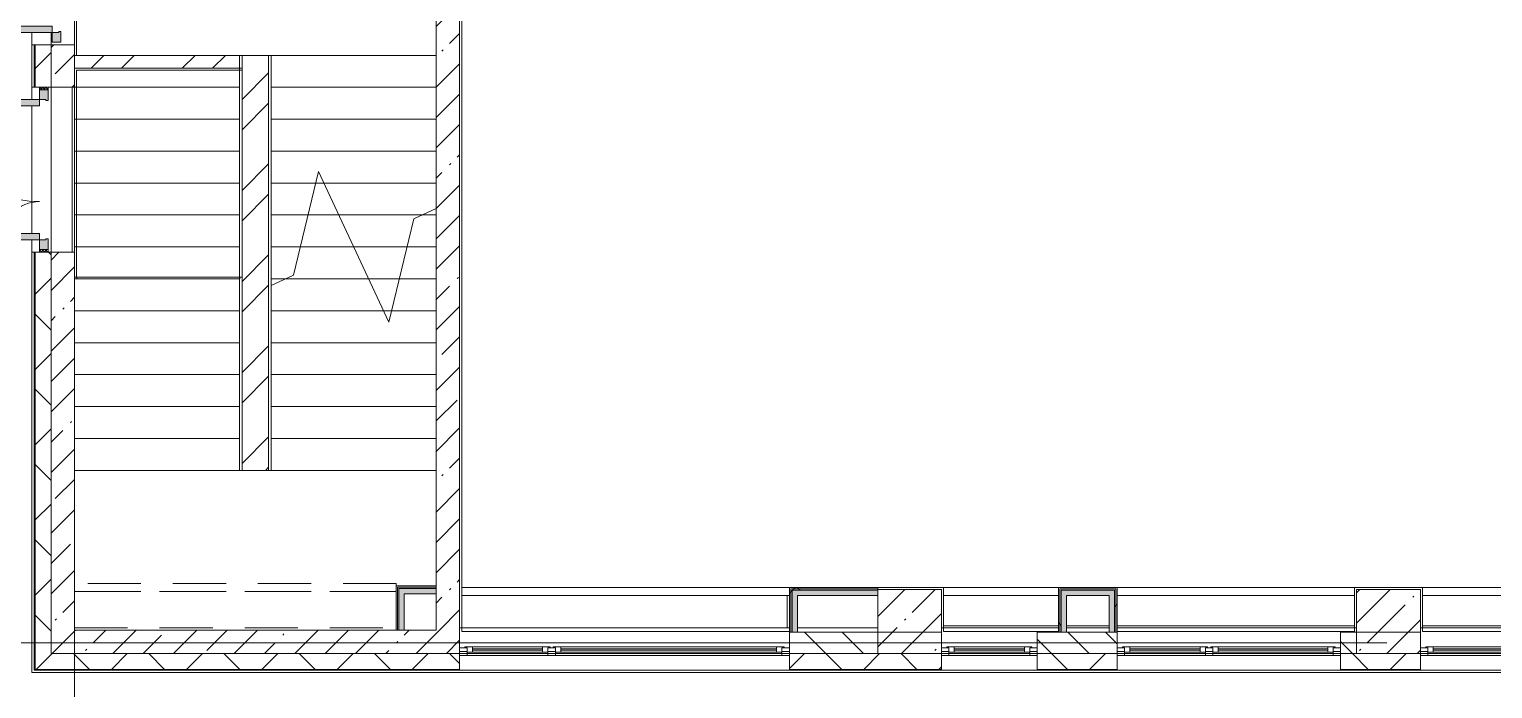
# Model space of a CAD drawing. Header units: millimetres. Extents: x -7229 to 196340, y -8553 to 29000.
# Drawn here: x -315 to 13440, y -431 to 5765 of the extents above; entities that cross this region are included whole.
import ezdxf

# ---------------------------------------------------------------- set-up
doc = ezdxf.new("R2010")
doc.units = ezdxf.units.MM
doc.linetypes.add('200_ШТРИХ__ш1_п0_6_', pattern=[800, 500, -300])
doc.linetypes.add('Осевая', pattern=[15875, 3175, -2381.25, 7937.5, -2381.25])
for name, color, linetype, lineweight in [('A-DETL-MBND-1', 7, '200_ШТРИХ__ш1_п0_6_', 9), ('A-GLAZ', 7, 'Continuous', 5), ('A-WALL', 7, 'Continuous', 5), ('A-WALL-1', 7, 'Continuous', 9), ('I-WALL', 7, 'Continuous', 5), ('S-COLS', 7, 'Continuous', 5), ('S-STRS', 7, 'Continuous', 5), ('S-STRS-MBND', 7, 'Continuous', 5), ('Оси', 7, 'Continuous', 9), ('Оси-2', 7, 'Осевая', 9)]:
    doc.layers.add(name, color=color, linetype=linetype, lineweight=lineweight)
for name, color, linetype, lineweight, true_color in [('A-DOOR-3', 7, 'Continuous', 5, 0xe2e2e2), ('A-DOOR-4', 7, 'Continuous', 5, 0xaaaaaa), ('A-DOOR-FRAM-3', 7, 'Continuous', 5, 0xaaaaaa), ('A-FLOR-2', 7, 'Continuous', 5, 0xaaaaaa), ('I-WALL-1', 7, 'Continuous', 5, 0xe7e7e7)]:
    doc.layers.add(name, color=color, linetype=linetype, lineweight=lineweight, true_color=true_color)
pattern_1 = [(45, (0, 0), (-353.5534, 353.5534), []), (135, (0, 0), (-353.5534, -353.5534), [])]
pattern_2 = [(45, (0, 0), (-285.123, 285.123), []), (45, (285.12, 0), (-285.123, 285.123), [504.031, -100.806, 16.764, -84.042])]
pattern_3 = [(45, (0, 0), (-427.684, 427.684), []), (45, (285.1, 0), (-427.684, 427.684), [])]
pattern_4 = [(45, (0, 0), (-530.33, 530.33), []), (135, (0, 0), (-530.33, -530.33), [])]

# ---------------------------------------------------------------- blocks, each defined once
blk = doc.blocks.new('120_Окно_СКБ_1Ст - 120_Окно_СКБ_1Ст 900х2500_h_-22445987-1_2_3_птичка зашивка')
at = {"layer": 'A-GLAZ'}
for p, q in [((-450, -127), (-450, -57)), ((-450, -57), (-380, -57)), ((450, -57), (-450, -57)), ((-380, -127), (-450, -127)), ((-450, -127), (-400, -127)), ((-380, -127), (-400, -127)), ((-400, -127), (-400, -137)), ((-400, -137), (400, -137)), ((400, -137), (-400, -137)), ((-380, -57), (-380, -127)), ((380, -87), (-380, -87)), ((-380, -87), (-380, -127)), ((-330, -137), (-330, -87)), ((-330, -107), (330, -107)), ((330, -117), (-330, -117)), ((330, -137), (330, -87)), ((380, -127), (380, -57)), ((380, -57), (450, -57)), ((380, -127), (380, -87)), ((450, -127), (380, -127)), ((400, -127), (380, -127)), ((400, -127), (450, -127)), ((400, -137), (400, -127)), ((450, -57), (450, -127))]:
    blk.add_line(p, q, dxfattribs=at)
blk = doc.blocks.new('120_Окно_СКБ_2Ст - 120_Окно_СКБ_2Ст 2100х2500 _мал створка справа_-22445857-1_2_3_птичка зашивка')
at = {"layer": 'A-GLAZ'}
for p, q in [((-1050, -127), (-1050, -57)), ((-1050, -57), (-980, -57)), ((1050, -57), (-1050, -57)), ((-980, -127), (-1050, -127)), ((-1050, -127), (-1000, -127)), ((-980, -127), (-1000, -127)), ((-1000, -127), (-1000, -137)), ((-1000, -137), (170, -137)), ((170, -137), (-1000, -137)), ((-980, -57), (-980, -127)), ((150, -87), (-980, -87)), ((-980, -87), (-980, -127)), ((-930, -137), (-930, -87)), ((-930, -107), (100, -107)), ((100, -117), (-930, -117)), ((100, -137), (100, -87)), ((150, -127), (150, -57)), ((150, -57), (220, -57)), ((150, -127), (150, -87)), ((220, -127), (150, -127)), ((170, -127), (150, -127)), ((170, -127), (200, -127)), ((170, -137), (170, -127)), ((220, -127), (200, -127)), ((200, -127), (200, -137)), ((200, -137), (1000, -137)), ((1000, -137), (200, -137)), ((220, -57), (220, -127)), ((980, -87), (220, -87)), ((220, -87), (220, -127)), ((270, -137), (270, -87)), ((270, -107), (930, -107)), ((930, -117), (270, -117)), ((930, -137), (930, -87)), ((980, -127), (980, -57)), ((980, -57), (1050, -57)), ((980, -127), (980, -87)), ((1050, -127), (980, -127)), ((1000, -127), (980, -127)), ((1000, -127), (1050, -127)), ((1000, -137), (1000, -127)), ((1050, -57), (1050, -127))]:
    blk.add_line(p, q, dxfattribs=at)
blk = doc.blocks.new('120_Окно_СКБ_2Ст - 120_Окно_СКБ_2Ст 3100х2500 _мал_створка слева_-V47-1_2_3_птичка зашивка')
at = {"layer": 'A-GLAZ'}
for p, q in [((-1550, -127), (-1550, -57)), ((-1550, -57), (-1480, -57)), ((1550, -57), (-1550, -57)), ((-1480, -127), (-1550, -127)), ((-1550, -127), (-1500, -127)), ((-1480, -127), (-1500, -127)), ((-1500, -127), (-1500, -137)), ((-1500, -137), (670, -137)), ((670, -137), (-1500, -137)), ((-1480, -57), (-1480, -127)), ((650, -87), (-1480, -87)), ((-1480, -87), (-1480, -127)), ((-1430, -137), (-1430, -87)), ((-1430, -107), (600, -107)), ((600, -117), (-1430, -117)), ((600, -137), (600, -87)), ((650, -127), (650, -57)), ((650, -57), (720, -57)), ((650, -127), (650, -87)), ((720, -127), (650, -127)), ((670, -127), (650, -127)), ((670, -127), (700, -127)), ((670, -137), (670, -127)), ((720, -127), (700, -127)), ((700, -127), (700, -137)), ((700, -137), (1500, -137)), ((1500, -137), (700, -137)), ((720, -57), (720, -127)), ((1480, -87), (720, -87)), ((720, -87), (720, -127)), ((770, -137), (770, -87)), ((770, -107), (1430, -107)), ((1430, -117), (770, -117)), ((1430, -137), (1430, -87)), ((1480, -127), (1480, -57)), ((1480, -57), (1550, -57)), ((1480, -127), (1480, -87)), ((1550, -127), (1480, -127)), ((1500, -127), (1480, -127)), ((1500, -127), (1550, -127)), ((1500, -137), (1500, -127)), ((1550, -57), (1550, -127))]:
    blk.add_line(p, q, dxfattribs=at)
blk = doc.blocks.new('110_Дверь_СКБ_2Ст_Наружная - ДН-1_л__ Двухстворчатая 1350 х3200 _ЛК_ в свету с верхним остеклением 2-22796854-1_2_3_птичка зашивка')
at = {"layer": 'A-DOOR-3'}
for points in [[(-715.5, 869), (-715.5, -91), (-655.5, -91), (-655.5, 869)], [(694.5, -79), (694.5, -91), (754.5, -91), (754.5, 419), (694.5, 419), (694.5, -12.6)]]:
    blk.add_hatch(color=256, dxfattribs=at).paths.add_polyline_path(points)
h = blk.add_hatch(color=256, dxfattribs=at)
h.paths.add_polyline_path([(-805.5, -171), (-705.5, -171), (-705.5, -151), (-715.5, -151), (-715.5, -91), (-805.5, -91)])
h.paths.add_polyline_path([(744.5, -171), (844.5, -171), (844.5, -91), (754.5, -91), (754.5, -151), (744.5, -151)])
at = {"layer": 'A-DOOR-4'}
for p, q in [((-715.5, 869), (-715.5, -91)), ((-655.5, 869), (-715.5, 869)), ((-655.5, -91), (-655.5, 869)), ((754.5, 419), (694.5, 419)), ((694.5, 419), (694.5, -91)), ((754.5, -91), (754.5, 419)), ((-715.5, -91), (-655.5, -91)), ((694.5, -91), (754.5, -91))]:
    blk.add_line(p, q, dxfattribs=at)
for centre, radius, start, end in [((-715.5, -91), 960, 0, 90), ((754.5, -91), 510, 90, 180)]:
    blk.add_arc(centre, radius, start, end, dxfattribs=at)
at = {"layer": 'A-DOOR-FRAM-3'}
for p, q in [((-715.5, -91), (-805.5, -91)), ((-805.5, -91), (-805.5, -171)), ((-715.5, -151), (-715.5, -91)), ((754.5, -91), (754.5, -151)), ((844.5, -91), (754.5, -91)), ((844.5, -171), (844.5, -91)), ((-805.5, -171), (-705.5, -171)), ((-705.5, -151), (-715.5, -151)), ((-705.5, -171), (-705.5, -151)), ((754.5, -151), (744.5, -151)), ((744.5, -151), (744.5, -171)), ((744.5, -171), (844.5, -171))]:
    blk.add_line(p, q, dxfattribs=at)
blk = doc.blocks.new('110_Дверь_СКБ_2Ст_Наружная - ДН-3_л__ Двухстворчатая 1200 х3200 из подвала EI30-23666533-1_2_3_птичка зашивка')
at = {"layer": 'A-DOOR-3'}
for points in [[(620, 989), (620, 29), (680, 29), (680, 989)], [(-640, 71), (-640, 29), (-580, 29), (-580, 389), (-640, 389), (-640, 79)]]:
    blk.add_hatch(color=256, dxfattribs=at).paths.add_polyline_path(points)
h = blk.add_hatch(color=256, dxfattribs=at)
h.paths.add_polyline_path([(-730, 29), (-730, -51), (-630, -51), (-630, -31), (-640, -31), (-640, 29)])
h.paths.add_polyline_path([(670, -51), (770, -48), (770, 29), (680, 29), (680, -31), (670, -31)])
at = {"layer": 'A-DOOR-4'}
h = blk.add_hatch(dxfattribs=at)
h.set_pattern_fill('FP_121', color=256, style=0, pattern_type=2)
h.set_pattern_definition([(135, (1526.41, 143.685), (-14.14214, -14.14214), []), (225, (1526.41, 143.685), (14.14214, -14.14214), [])])
h.paths.add_polyline_path([(770, -48), (772, -51), (795, -51), (795, 29), (770, 29), (770, -31)])
at = {"layer": 'A-DOOR-FRAM-3'}
h = blk.add_hatch(dxfattribs=at)
h.set_pattern_fill('FP_122', color=256, style=0, pattern_type=2)
h.set_pattern_definition([(45, (-596.384, 143.685), (-14.1421, 14.1421), []), (135, (-596.384, 143.685), (-14.1421, -14.1421), [])])
h.paths.add_polyline_path([(-755, 29), (-755, -51), (-730, -51), (-730, 29)])
at = {"layer": 'A-DOOR-4'}
for p, q in [((680, 989), (620, 989)), ((620, 989), (620, 29)), ((680, 29), (680, 989)), ((-640, 389), (-640, 29)), ((-580, 389), (-640, 389)), ((-580, 29), (-580, 389)), ((-640, 29), (-580, 29)), ((620, 29), (680, 29))]:
    blk.add_line(p, q, dxfattribs=at)
for centre, radius, start, end in [((680, 29), 960, 90, 180), ((-640, 29), 360, 0, 90)]:
    blk.add_arc(centre, radius, start, end, dxfattribs=at)
at = {"layer": 'A-DOOR-FRAM-3'}
for p, q in [((-730, 29), (-755, 29)), ((-755, 29), (-755, -51)), ((-640, 29), (-730, 29)), ((-730, 29), (-730, -51)), ((-730, -51), (-730, 29)), ((-640, -31), (-640, 29)), ((680, 29), (680, -31)), ((770, 29), (680, 29)), ((770, -51), (770, 29)), ((795, 29), (770, 29)), ((770, 29), (770, -51)), ((795, -51), (795, 29)), ((-755, -51), (-730, -51)), ((-730, -51), (-630, -51)), ((-630, -31), (-640, -31)), ((-630, -51), (-630, -31)), ((680, -31), (670, -31)), ((670, -31), (670, -51)), ((670, -51), (770, -51)), ((770, -51), (795, -51))]:
    blk.add_line(p, q, dxfattribs=at)
blk = doc.blocks.new('Зашивка приборов отопления18 - Зашивка приборов отопления-33281779-1_2_3_птичка зашивка')
at = {"layer": 'A-WALL'}
for p, q in [((12140, 520), (9910, 520)), ((12140, 445), (9910, 445)), ((9910, 445), (12140, 445)), ((12140, 445), (12140, 520)), ((12140, 105), (12140, 445)), ((9910, 105), (12140, 105))]:
    blk.add_line(p, q, dxfattribs=at)
blk = doc.blocks.new('Зашивка приборов отопления16 - Зашивка приборов отопления-33282046-1_2_3_птичка зашивка')
at = {"layer": 'A-WALL'}
for p, q in [((10990, 520), (9910, 520)), ((9910, 520), (9910, 445)), ((10990, 445), (9910, 445)), ((9910, 445), (9910, 105)), ((9910, 445), (10990, 445)), ((9910, 105), (10990, 105))]:
    blk.add_line(p, q, dxfattribs=at)
blk = doc.blocks.new('Зашивка приборов отопления17 - Зашивка приборов отопления-33282118-1_2_3_птичка зашивка')
at = {"layer": 'A-WALL'}
for p, q in [((10990, 520), (7910, 520)), ((7910, 520), (7910, 445)), ((10990, 445), (7910, 445)), ((7910, 445), (7910, 105)), ((7910, 445), (10990, 445)), ((7910, 105), (10990, 105))]:
    blk.add_line(p, q, dxfattribs=at)
blk = doc.blocks.new('Зашивка приборов отопления19 - Зашивка приборов отопления-33282289-1_2_3_птичка зашивка')
at = {"layer": 'A-WALL'}
for p, q in [((12140, 520), (10059, 520)), ((10059, 520), (10059, 445)), ((10059, 445), (12140, 445)), ((12140, 445), (10061, 445)), ((10061, 445), (10061, 105)), ((10061, 105), (12140, 105))]:
    blk.add_line(p, q, dxfattribs=at)
blk = doc.blocks.new('Зашивка приборов отопления45 - Зашивка приборов отопления-33465879-1_2_3_птичка зашивка')
at = {"layer": 'A-DETL-MBND-1'}
for p, q in [((3135, 556), (110, 556)), ((3135, 535), (3135, 556)), ((3135, 481), (110, 481)), ((110, 481), (3135, 481)), ((110, 141), (3135, 141))]:
    blk.add_line(p, q, dxfattribs=at)

msp = doc.modelspace()

# ---------------------------------------------------------------- hatches: boundary and pattern name
at = {"layer": 'A-WALL'}
h = msp.add_hatch(dxfattribs=at)
h.set_pattern_fill('FP_21', color=256, style=0, pattern_type=2)
h.set_pattern_definition(pattern_1)
h.paths.add_polyline_path([(-110, -100), (-110, 3670), (-260, 3670), (-260, -100)])
h.paths.add_polyline_path([(-260, 5220), (-110, 5220), (-110, 5620), (-260, 5620), (-260, 5520)])
h.paths.add_polyline_path([(-110, 7320), (-110, 8520), (-260, 8520), (-260, 7320)])
h.paths.add_polyline_path([(-199.4, 10820), (-110, 10820), (-110, 12220), (-260, 12220), (-260, 10820)])
h.paths.add_polyline_path([(-154.3, 13120), (-110, 13120), (-110.6, 15350), (-260, 15350), (-260, 13120)])
h = msp.add_hatch(dxfattribs=at)
h.set_pattern_fill('FP_32', color=256, style=0, pattern_type=2)
h.set_pattern_definition([(135, (0, 0), (-176.7767, -176.7767), [])])
h.paths.add_polyline_path([(6830, -100), (7660, -100), (7660, 100), (6830, 100), (6830, -80)])
h.paths.add_polyline_path([(9338.7, -100), (9910, -100), (9910, 100), (9159.7, 100), (9159.7, -100), (9229.3, -100)])
h.paths.add_polyline_path([(28309.7, -100), (28309.7, 100), (27310, 100), (27310, -100), (28170.6, -100)])
h.paths.add_polyline_path([(20490, -100), (20710, -100), (20710, 100), (19360, 100), (19360, -100)])
h.paths.add_polyline_path([(12160, -100), (12160, 100), (12010, 100), (12010, -100), (12140, -100)])
h.paths.add_polyline_path([(21610, -100), (21910, -100), (21910, 100), (21610, 100), (21610, -80)])
h.paths.add_polyline_path([(26410, -100), (26410, 100), (26160, 100), (26160, -100), (26366.6, -100)])
h.paths.add_polyline_path([(14860, -100), (15610, -100), (15610, 100), (14860, 100), (14860, -80)])
h.paths.add_polyline_path([(25435, -100), (25560, -100), (25560, 100), (25435, 100), (25435, -80)])
h.paths.add_polyline_path([(22510, -100), (22635, -100), (22635, 100), (22510, 100), (22510, -80)])
h.paths.add_polyline_path([(16660, -100), (16660, 100), (16510, 100), (16510, -100)])
h = msp.add_hatch(dxfattribs=at)
h.set_pattern_fill('FP_21', color=256, style=0, pattern_type=2)
h.set_pattern_definition(pattern_1)
h.paths.add_polyline_path([(75693.8, -250), (75700, -250), (75700, -100), (73980, -100), (73980, -250), (75692.1, -250)])
h.paths.add_polyline_path([(67060, -250), (70660, -250), (70660, -100), (67060, -100), (67060, -113)])
h.paths.add_polyline_path([(71560, -250), (72280, -250), (72280, -100), (71560, -101.8), (71560, -118)])
h.paths.add_polyline_path([(60910, -250), (61610, -250), (61610, -100), (60910, -100), (60910, -128.3)])
h.paths.add_polyline_path([(66053, -250), (66160, -250), (66160, -100), (65160, -100), (65160, -250)])
h.paths.add_polyline_path([(64260, -250), (64260, -100), (63710, -100), (63710, -250), (64249.1, -250)])
h.paths.add_polyline_path([(56410, -250), (57160, -250), (57160, -100), (56410, -100), (56410, -139.5)])
h.paths.add_polyline_path([(59260, -250), (60010, -250), (60010, -100), (59260, -100), (59260, -132.4)])
h.paths.add_polyline_path([(51871.5, -250), (53310, -250), (53310, -100), (51871.5, -100), (51871.5, -150.7)])
h.paths.add_polyline_path([(49060, -250), (49771.5, -250), (49771.5, -100), (49060, -100), (49060, -157.7)])
h.paths.add_polyline_path([(42737.5, -250), (44310, -250), (44310, -100), (42737.5, -100), (42737.5, -173.5)])
h.paths.add_polyline_path([(48160, -250), (48160, -100), (47410, -100), (47410, -250), (48013.7, -250)])
h.paths.add_polyline_path([(29209.7, -250), (30210, -250), (30210, -100), (29209.7, -100), (29209.7, -207.1)])
h.paths.add_polyline_path([(39040, -250), (39040, -100), (37990, -100), (37990, -250), (38994.1, -250)])
h.paths.add_polyline_path([(37090, -250), (37090, -100), (35970, -100), (35970, -250), (36288.2, -250)])
h.paths.add_polyline_path([(33870, -250), (33870, -100), (33010, -100), (33010, -250)])
h.paths.add_polyline_path([(27310, -250), (28309.7, -250), (28309.7, -100), (27310, -100), (27310, -211.8)])
h.paths.add_polyline_path([(39940, -250), (40637.5, -250), (40637.5, -100), (39940, -100), (39940, -180.4)])
h.paths.add_polyline_path([(14860, -250), (15610, -250), (15610, -100), (14860, -100), (14860, -242.8)])
h.paths.add_polyline_path([(16510, -250), (17260, -250), (17260, -100), (16510, -100), (16510, -238.7)])
h.paths.add_polyline_path([(26410, -250), (26410, -100), (25435, -100), (25435, -250), (26366.6, -250)])
h.paths.add_polyline_path([(21610, -250), (22635, -250), (22635, -100), (21610, -100), (21610, -226)])
h.paths.add_polyline_path([(20710, -250), (20710, -100), (19360, -100), (19360, -250)])
h.paths.add_polyline_path([(9910, -250), (9910, -100), (9159.7, -100), (9159.7, -250), (9229.3, -250)])
h.paths.add_polyline_path([(-260, -250), (3730, -250), (3730, -100), (-260, -100), (-260, -210)])
h.paths.add_polyline_path([(12010, -250), (12760, -248), (12760, -100), (12010, -100), (12010, -249.9)])
h.paths.add_polyline_path([(7660, -250), (8259.7, -250), (8259.7, -100), (6830, -100), (6830, -250), (7425.4, -250)])
at = {"layer": 'I-WALL'}
h = msp.add_hatch(dxfattribs=at)
h.set_pattern_fill('FP_1', color=256, style=0, pattern_type=2)
h.set_pattern_definition(pattern_2)
h.paths.add_polyline_path([(110, -100), (110, 3670), (-110, 3670), (-110, -100)])
h.paths.add_polyline_path([(-110, 5220), (110, 5220), (110, 5620), (-110, 5620), (-110, 5400)])
h.paths.add_polyline_path([(-110, 7320), (110, 7320), (110, 7900), (-110, 7900), (-110, 7876.8)])
h = msp.add_hatch(dxfattribs=at)
h.set_pattern_fill('FP_1', color=256, style=0, pattern_type=2)
h.set_pattern_definition(pattern_2)
h.paths.add_polyline_path([(3510, 120), (3730, 120), (3730, 7900), (3510, 7900), (3510, 147.3)])
h = msp.add_hatch(dxfattribs=at)
h.set_pattern_fill('FP_62', color=256, style=0, pattern_type=2)
h.set_pattern_definition(pattern_3)
h.paths.add_polyline_path([(130, 5400), (1685, 5400), (1685, 5520), (110, 5520), (110, 5400)])
h = msp.add_hatch(dxfattribs=at)
h.set_pattern_fill('FP_62', color=256, style=0, pattern_type=2)
h.set_pattern_definition(pattern_3)
h.paths.add_polyline_path([(1935, 1620), (1935, 5520), (1685, 5520), (1685, 1620)])
h = msp.add_hatch(dxfattribs=at)
h.set_pattern_fill('FP_137', color=256, style=0, pattern_type=2)
h.set_pattern_definition(pattern_4)
h.paths.add_polyline_path([(6830, 100), (6842.5, 100), (6842.5, 520), (6830, 520), (6830, 120)])
h = msp.add_hatch(dxfattribs=at)
h.set_pattern_fill('FP_137', color=256, style=0, pattern_type=2)
h.set_pattern_definition(pattern_4)
h.paths.add_polyline_path([(7640, 507.5), (7660, 507.5), (7660, 520), (6842.5, 520), (6842.5, 507.5), (7425.4, 507.5)])
h = msp.add_hatch(dxfattribs=at)
h.set_pattern_fill('FP_137', color=256, style=0, pattern_type=2)
h.set_pattern_definition(pattern_4)
h.paths.add_polyline_path([(6842.5, 100), (6855, 100), (6855, 507.5), (6842.5, 507.5), (6842.5, 120)])
h = msp.add_hatch(dxfattribs=at)
h.set_pattern_fill('FP_137', color=256, style=0, pattern_type=2)
h.set_pattern_definition(pattern_4)
h.paths.add_polyline_path([(6905, 495), (7660, 495), (7660, 507.5), (6855, 507.5), (6855, 495), (6867.5, 495)])
h = msp.add_hatch(dxfattribs=at)
h.set_pattern_fill('FP_137', color=256, style=0, pattern_type=2)
h.set_pattern_definition(pattern_4)
h.paths.add_polyline_path([(9372.2, 100), (9372.2, 507.5), (9359.7, 507.5), (9359.7, 100)])
h = msp.add_hatch(dxfattribs=at)
h.set_pattern_fill('FP_137', color=256, style=0, pattern_type=2)
h.set_pattern_definition(pattern_4)
h.paths.add_polyline_path([(9384.7, 100), (9384.7, 495), (9372.2, 494.7), (9372.2, 100)])
h = msp.add_hatch(dxfattribs=at)
h.set_pattern_fill('FP_137', color=256, style=0, pattern_type=2)
h.set_pattern_definition(pattern_4)
h.paths.add_polyline_path([(9897.5, 100), (9897.5, 507.5), (9885, 507.5), (9885, 100)])
h = msp.add_hatch(dxfattribs=at)
h.set_pattern_fill('FP_137', color=256, style=0, pattern_type=2)
h.set_pattern_definition(pattern_4)
h.paths.add_polyline_path([(9910, 100), (9910, 520), (9897.5, 520), (9897.5, 100)])
h = msp.add_hatch(dxfattribs=at)
h.set_pattern_fill('FP_1', color=256, style=0, pattern_type=2)
h.set_pattern_definition(pattern_2)
h.paths.add_polyline_path([(1960, -100), (3730, -100), (3730, 120), (110, 120), (110, -100), (1660, -100)])
at = {"layer": 'I-WALL-1'}
for points in [[(3510, 460), (3510, 510), (3160, 510), (3160, 460), (3210, 460)], [(3210, 120), (3210, 460), (3160, 458.7), (3160, 120)], [(6855, 100), (6905, 100), (6905, 495), (6855, 495), (6855, 120)], [(7640, 445), (7660, 445), (7660, 495), (6905, 495), (6905, 445), (7425.4, 445)], [(9434.7, 445), (9835, 445), (9835, 495), (9384.7, 495), (9384.7, 445)], [(9434.7, 100), (9434.7, 445), (9384.7, 445), (9384.7, 100)], [(9885, 100), (9885, 495), (9835, 495), (9835, 100)]]:
    msp.add_hatch(color=256, dxfattribs=at).paths.add_polyline_path(points)
at = {"layer": 'S-COLS'}
h = msp.add_hatch(dxfattribs=at)
h.set_pattern_fill('FP_1', color=256, style=0, pattern_type=2)
h.set_pattern_definition(pattern_2)
h.paths.add_polyline_path([(8260, -100), (8260, 500), (7660, 500), (7660, -100)])
h = msp.add_hatch(dxfattribs=at)
h.set_pattern_fill('FP_1', color=256, style=0, pattern_type=2)
h.set_pattern_definition(pattern_2)
h.paths.add_polyline_path([(12160, -100), (12760, -100), (12760, 500), (12160, 500), (12160, -80)])

# ---------------------------------------------------------------- linework, layer by layer
at = {"layer": 'A-FLOR-2'}
for p, q in [((130, 7660), (130, 5520)), ((3750, 7693), (3750, 520)), ((1935, 5520), (1960, 5520)), ((1685, 5379.5), (130.5, 5379.5)), ((130.5, 5379.5), (130.5, 3435)), ((90, 5220), (90, 3670)), ((110, 3435), (1685, 3435)), ((3750, 445), (3750, 140)), ((6810, 445), (3750, 445)), ((6810, 140), (6810, 445)), ((7660, 520), (8279.7, 520)), ((8279.7, 445), (8279.7, 159.9)), ((9359.7, 445), (8279.7, 445)), ((12140, 445), (9910, 445)), ((12140, 520), (12778.6, 520)), ((12140, 159.9), (12140, 445)), ((12780, 445), (12780, 140)), ((14860, 445), (12780, 445)), ((8279.7, 159.9), (9359.7, 159.9)), ((9434.7, 159.9), (9835, 159.9)), ((9910, 159.9), (12140, 159.9)), ((12780, 160.3), (14860, 160.3))]:
    msp.add_line(p, q, dxfattribs=at)
at = {"layer": 'A-WALL'}
for p, q in [((-290, 5105), (-290, 5735)), ((-110, 5735), (-110, 5620)), ((-110, 5620), (-290, 5620)), ((-268, 5620), (-268, 5220)), ((-290, 5220), (-218, 5220)), ((-138, 5220), (-110, 5220)), ((-110, 5220), (-110, 3670)), ((-290, 3845), (-290, 5045)), ((-290, -280), (-290, 3785)), ((-218, 3670), (-290, 3670)), ((-268, 3670), (-268, -258)), ((-110, 3670), (-138, 3670)), ((6830, 100), (6830, -258)), ((8259.7, 100), (6905, 100)), ((8259.7, -258), (8259.7, 100)), ((9835, 100), (9159.7, 100)), ((9159.7, 100), (9159.7, -258)), ((9910, -258), (9910, 100)), ((12760, 100), (12010, 100)), ((12010, 100), (12010, -258)), ((12760, -258), (12760, 100)), ((6830, -100), (3730, -100)), ((3730, -258), (3730, -100)), ((8260, -100), (9159.7, -100)), ((9910, -100), (12010, -100)), ((12760, -100), (14860, -100)), ((12760, -258), (-268, -258)), ((12760, -258), (21610, -258)), ((72280, -280), (-290, -280))]:
    msp.add_line(p, q, dxfattribs=at)
at = {"layer": 'A-WALL-1'}
for p, q in [((-263, 5620), (-263, 5220)), ((-260, 5620), (-260, 5220)), ((-110, 5220), (-110, 5620)), ((110, 5520), (110, 5400)), ((1685, 5400), (1685, 5520)), ((-263, 3670), (-263, -253)), ((-260, 3670), (-260, -250)), ((-110, -100), (-110, 3670)), ((3147.5, 522.5), (3510, 522.5)), ((3147.5, 120), (3147.5, 522.5)), ((3160, 510), (3510, 510)), ((3160, 120), (3160, 510)), ((3510, 460), (3510, 535)), ((6842.5, 100), (6842.5, 507.5)), ((7660, 507.5), (6842.5, 507.5)), ((6855, 100), (6855, 495)), ((7660, 495), (6855, 495)), ((9372.2, 507.5), (9897.5, 507.5)), ((9372.2, 100), (9372.2, 507.5)), ((9384.7, 495), (9885, 495)), ((9384.7, 100), (9384.7, 495)), ((9885, 495), (9885, 100)), ((9897.5, 507.5), (9897.5, 100)), ((3135, 120), (3210, 120)), ((8259.7, -100), (6830, -100)), ((9910, -100), (9159.7, -100)), ((12760, -100), (12010, -100)), ((-263, -253), (3730, -253)), ((-260, -250), (3730, -250)), ((6830, -250), (8259.7, -250)), ((6830, -253), (8259.7, -253)), ((9159.7, -250), (9910, -250)), ((9159.7, -253), (9910, -253)), ((12010, -250), (12760, -250)), ((12010, -253), (12760, -253))]:
    msp.add_line(p, q, dxfattribs=at)
at = {"layer": 'I-WALL'}
for p, q in [((3730, -100), (3730, 7900)), ((110, 7680), (110, 5520)), ((3510, 7680), (3510, 535)), ((-110, 5620), (-110, 5735)), ((110, 5620), (-110, 5620)), ((1935, 5520), (110, 5520)), ((1935, 1620), (1935, 5520)), ((110, 120), (110, 5400)), ((110, 5400), (1685, 5400)), ((1685, 5400), (1685, 1620)), ((-110, 5220), (110, 5220)), ((-110, 3670), (-110, 5220)), ((110, 3670), (-110, 3670)), ((1685, 1620), (1935, 1620)), ((3510, 535), (3135, 535)), ((3135, 535), (3135, 120)), ((3210, 460), (3510, 460)), ((3210, 120), (3210, 460)), ((3510, 460), (3510, 120)), ((6830, 520), (6830, 100)), ((7660, 520), (6830, 520)), ((6905, 100), (6905, 445)), ((6905, 445), (7660, 445)), ((7660, 445), (7660, 520)), ((9910, 520), (9359.7, 520)), ((9359.7, 520), (9359.7, 100)), ((9434.7, 445), (9835, 445)), ((9434.7, 100), (9434.7, 445)), ((9835, 445), (9835, 100)), ((9910, 100), (9910, 520)), ((3730, 140), (6830, 140)), ((6905, 140), (7660, 140)), ((8260, 140), (9359.7, 140)), ((9434.7, 140), (9835, 140)), ((9910, 140), (12160, 140)), ((12760, 140), (14860, 140)), ((3135, 120), (110, 120)), ((3510, 120), (3210, 120)), ((6830, 100), (6905, 100)), ((9835, 100), (9910, 100)), ((-110, -100), (3730, -100)), ((3800, -80), (3730, -80)), ((4630, -80), (4560, -80)), ((6830, -80), (6760, -80)), ((8327.4, -80), (8260, -80)), ((9159.7, -80), (9089.7, -80)), ((9980, -80), (9910, -80)), ((10810, -80), (10740, -80)), ((12010, -80), (11940, -80)), ((12830, -80), (12760, -80))]:
    msp.add_line(p, q, dxfattribs=at)
at = {"layer": 'S-COLS'}
for p, q in [((8260, 500), (7660, 500)), ((7660, 500), (7660, -100)), ((8260, -100), (8260, 500)), ((12760, 500), (12160, 500)), ((12160, 500), (12160, -100)), ((12760, -100), (12760, 500)), ((7660, -100), (8260, -100)), ((12160, -100), (12760, -100))]:
    msp.add_line(p, q, dxfattribs=at)
at = {"layer": 'S-STRS'}
for p, q in [((3510, 5520), (1960, 5520)), ((1960, 5520), (1960, 5220)), ((3510, 5520), (1960, 5520)), ((1960, 5220), (1960, 4920)), ((3510, 5220), (1960, 5220)), ((3510, 5220), (1960, 5220)), ((1960, 4920), (1960, 4620)), ((3510, 4920), (1960, 4920)), ((3510, 4920), (1960, 4920)), ((1960, 4620), (1960, 4320)), ((3510, 4620), (1960, 4620)), ((3510, 4620), (1960, 4620)), ((1960, 4320), (1960, 4020)), ((2378.6, 4320), (1960, 4320)), ((2378.6, 4320), (1960, 4320)), ((2455.2, 4320), (2378.6, 4320)), ((2455.2, 4320), (2378.6, 4320)), ((3510, 4320), (2455.2, 4320)), ((3510, 4320), (2455.2, 4320)), ((1960, 4020), (1960, 3720)), ((2305.7, 4020), (1960, 4020)), ((2305.7, 4020), (1960, 4020)), ((2595.1, 4020), (2305.7, 4020)), ((2595.1, 4020), (2305.7, 4020)), ((3378.4, 4020), (2595.1, 4020)), ((3378.4, 4020), (2595.1, 4020)), ((3510, 4020), (3378.4, 4020)), ((3510, 4020), (3378.4, 4020)), ((1960, 3720), (1960, 3420)), ((2232.8, 3720), (1960, 3720)), ((2232.8, 3720), (1960, 3720)), ((2735, 3720), (2232.8, 3720)), ((2735, 3720), (2232.8, 3720)), ((3237.2, 3720), (2735, 3720)), ((3237.2, 3720), (2735, 3720)), ((3510, 3720), (3237.2, 3720)), ((3510, 3720), (3237.2, 3720)), ((110, 3420), (1660, 3420)), ((110, 3420), (1660, 3420)), ((131, 3435), (131, 3420)), ((1660, 3420), (1664, 3420)), ((1660, 3120), (1660, 3420)), ((1664, 3420), (1664, 3435)), ((1960, 3420), (1960, 3358.6)), ((2091.6, 3420), (1960, 3420)), ((2091.6, 3420), (1960, 3420)), ((1960, 3358.6), (1960, 3120)), ((2874.9, 3420), (2091.6, 3420)), ((2874.9, 3420), (2091.6, 3420)), ((3164.3, 3420), (2874.9, 3420)), ((3164.3, 3420), (2874.9, 3420)), ((3510, 3420), (3164.3, 3420)), ((3510, 3420), (3164.3, 3420)), ((110, 3120), (1660, 3120)), ((110, 3120), (1660, 3120)), ((1660, 2820), (1660, 3120)), ((1960, 3120), (1960, 2820)), ((3014.8, 3120), (1960, 3120)), ((3014.8, 3120), (1960, 3120)), ((3091.4, 3120), (3014.8, 3120)), ((3091.4, 3120), (3014.8, 3120)), ((3510, 3120), (3091.4, 3120)), ((3510, 3120), (3091.4, 3120)), ((110, 2820), (1660, 2820)), ((110, 2820), (1660, 2820)), ((1660, 2520), (1660, 2820)), ((1960, 2820), (1960, 2520)), ((3510, 2820), (1960, 2820)), ((3510, 2820), (1960, 2820)), ((110, 2520), (1660, 2520)), ((110, 2520), (1660, 2520)), ((1660, 2220), (1660, 2520)), ((1960, 2520), (1960, 2220)), ((3510, 2520), (1960, 2520)), ((3510, 2520), (1960, 2520)), ((110, 2220), (1660, 2220)), ((110, 2220), (1660, 2220)), ((1660, 1920), (1660, 2220)), ((1960, 2220), (1960, 1920)), ((3510, 2220), (1960, 2220)), ((3510, 2220), (1960, 2220)), ((110, 1920), (1660, 1920)), ((110, 1920), (1660, 1920)), ((1660, 1620), (1660, 1920)), ((1960, 1920), (1960, 1620)), ((3510, 1920), (1960, 1920)), ((3510, 1920), (1960, 1920)), ((110, 1620), (1660, 1620)), ((110, 1620), (1660, 1620)), ((1685, 1620), (1660, 1620)), ((1960, 1620), (1935, 1620)), ((3510, 1620), (1960, 1620)), ((3510, 1620), (1960, 1620))]:
    msp.add_line(p, q, dxfattribs=at)
at = {"layer": 'S-STRS-MBND'}
for p, q in [((110, 5520), (1660, 5520)), ((110, 1620), (110, 5520)), ((1660, 1620), (1660, 5520)), ((110, 5220), (1660, 5220)), ((110, 5220), (1660, 5220)), ((110, 4920), (1660, 4920)), ((110, 4920), (1660, 4920)), ((110, 4620), (1660, 4620)), ((110, 4620), (1660, 4620)), ((2168.6, 3455.9), (2404.8, 4428.1)), ((2404.8, 4428.1), (3065.2, 3011.9)), ((110, 4320), (1660, 4320)), ((110, 4320), (1660, 4320)), ((2455.2, 4320), (2378.6, 4320)), ((2455.2, 4320), (2378.6, 4320)), ((110, 4020), (1660, 4020)), ((110, 4020), (1660, 4020)), ((2595.1, 4020), (2305.7, 4020)), ((2595.1, 4020), (2305.7, 4020)), ((3301.4, 3984.1), (3510, 4081.4)), ((3510, 4020), (3378.4, 4020)), ((3510, 4020), (3378.4, 4020)), ((3065.2, 3011.9), (3301.4, 3984.1)), ((110, 3720), (1660, 3720)), ((110, 3720), (1660, 3720)), ((2735, 3720), (2232.8, 3720)), ((2735, 3720), (2232.8, 3720)), ((3510, 3720), (3237.2, 3720)), ((3510, 3720), (3237.2, 3720)), ((1960, 3358.6), (2168.6, 3455.9)), ((110, 3420), (1660, 3420)), ((110, 3420), (1660, 3420)), ((1960, 3358.6), (1960, 1620)), ((2874.9, 3420), (2091.6, 3420)), ((2874.9, 3420), (2091.6, 3420)), ((3510, 3420), (3164.3, 3420)), ((3510, 3420), (3164.3, 3420)), ((3510, 3420), (3510, 1620)), ((110, 3120), (1660, 3120)), ((110, 3120), (1660, 3120)), ((3014.8, 3120), (1960, 3120)), ((3014.8, 3120), (1960, 3120)), ((3510, 3120), (3091.4, 3120)), ((3510, 3120), (3091.4, 3120)), ((110, 2820), (1660, 2820)), ((110, 2820), (1660, 2820)), ((3510, 2820), (1960, 2820)), ((3510, 2820), (1960, 2820)), ((110, 2520), (1660, 2520)), ((110, 2520), (1660, 2520)), ((3510, 2520), (1960, 2520)), ((3510, 2520), (1960, 2520)), ((110, 2220), (1660, 2220)), ((110, 2220), (1660, 2220)), ((3510, 2220), (1960, 2220)), ((3510, 2220), (1960, 2220)), ((110, 1920), (1660, 1920)), ((110, 1920), (1660, 1920)), ((3510, 1920), (1960, 1920)), ((3510, 1920), (1960, 1920)), ((110, 1620), (110, 120)), ((110, 1620), (1660, 1620)), ((110, 1620), (1660, 1620)), ((1960, 1620), (1660, 1620)), ((3510, 1620), (1960, 1620)), ((3510, 1620), (1960, 1620)), ((3510, 120), (3510, 1620)), ((110, 120), (3510, 120))]:
    msp.add_line(p, q, dxfattribs=at)
at = {"layer": 'Оси'}
for p, q in [((110, 5439), (110, 15380)), ((110, -4552.8), (110, 5388.2)), ((-3228.7, 0), (9271.3, 0))]:
    msp.add_line(p, q, dxfattribs=at)
at = {"layer": 'Оси-2'}
for p, q in [((110, 5388.2), (110, 5439)), ((9271.3, 0), (26260, 0))]:
    msp.add_line(p, q, dxfattribs=at)

# ---------------------------------------------------------------- block references
at = {"layer": 'A-DETL-MBND-1'}
msp.add_blockref('Зашивка приборов отопления45 - Зашивка приборов отопления-33465879-1_2_3_птичка зашивка', (0, 0), dxfattribs=at)
at = {"layer": 'A-DOOR-4', "rotation": 89.99999999999991}
for name, p in [('110_Дверь_СКБ_2Ст_Наружная - ДН-1_л__ Двухстворчатая 1350 х3200 _ЛК_ в свету с верхним остеклением 2-22796854-1_2_3_птичка зашивка', (-189, 6450.5)), ('110_Дверь_СКБ_2Ст_Наружная - ДН-3_л__ Двухстворчатая 1200 х3200 из подвала EI30-23666533-1_2_3_птичка зашивка', (-189, 4425.5))]:
    msp.add_blockref(name, p, dxfattribs=at)
at = {"layer": 'A-GLAZ', "rotation": 180}
for name, p in [('120_Окно_СКБ_2Ст - 120_Окно_СКБ_2Ст 3100х2500 _мал_створка слева_-V47-1_2_3_птичка зашивка', (5280, -175)), ('120_Окно_СКБ_1Ст - 120_Окно_СКБ_1Ст 900х2500_h_-22445987-1_2_3_птичка зашивка', (8709.7, -175)), ('120_Окно_СКБ_2Ст - 120_Окно_СКБ_2Ст 2100х2500 _мал створка справа_-22445857-1_2_3_птичка зашивка', (10960, -175)), ('120_Окно_СКБ_2Ст - 120_Окно_СКБ_2Ст 2100х2500 _мал створка справа_-22445857-1_2_3_птичка зашивка', (13810, -175))]:
    msp.add_blockref(name, p, dxfattribs=at)
at = {"layer": 'A-WALL'}
for name, p in [('Зашивка приборов отопления17 - Зашивка приборов отопления-33282118-1_2_3_птичка зашивка', (-4160, 0)), ('Зашивка приборов отопления16 - Зашивка приборов отопления-33282046-1_2_3_птичка зашивка', (-1630.3, 0)), ('Зашивка приборов отопления18 - Зашивка приборов отопления-33281779-1_2_3_птичка зашивка', (0, 0)), ('Зашивка приборов отопления19 - Зашивка приборов отопления-33282289-1_2_3_птичка зашивка', (2720, 0))]:
    msp.add_blockref(name, p, dxfattribs=at)

doc.saveas('drawing.dxf')
